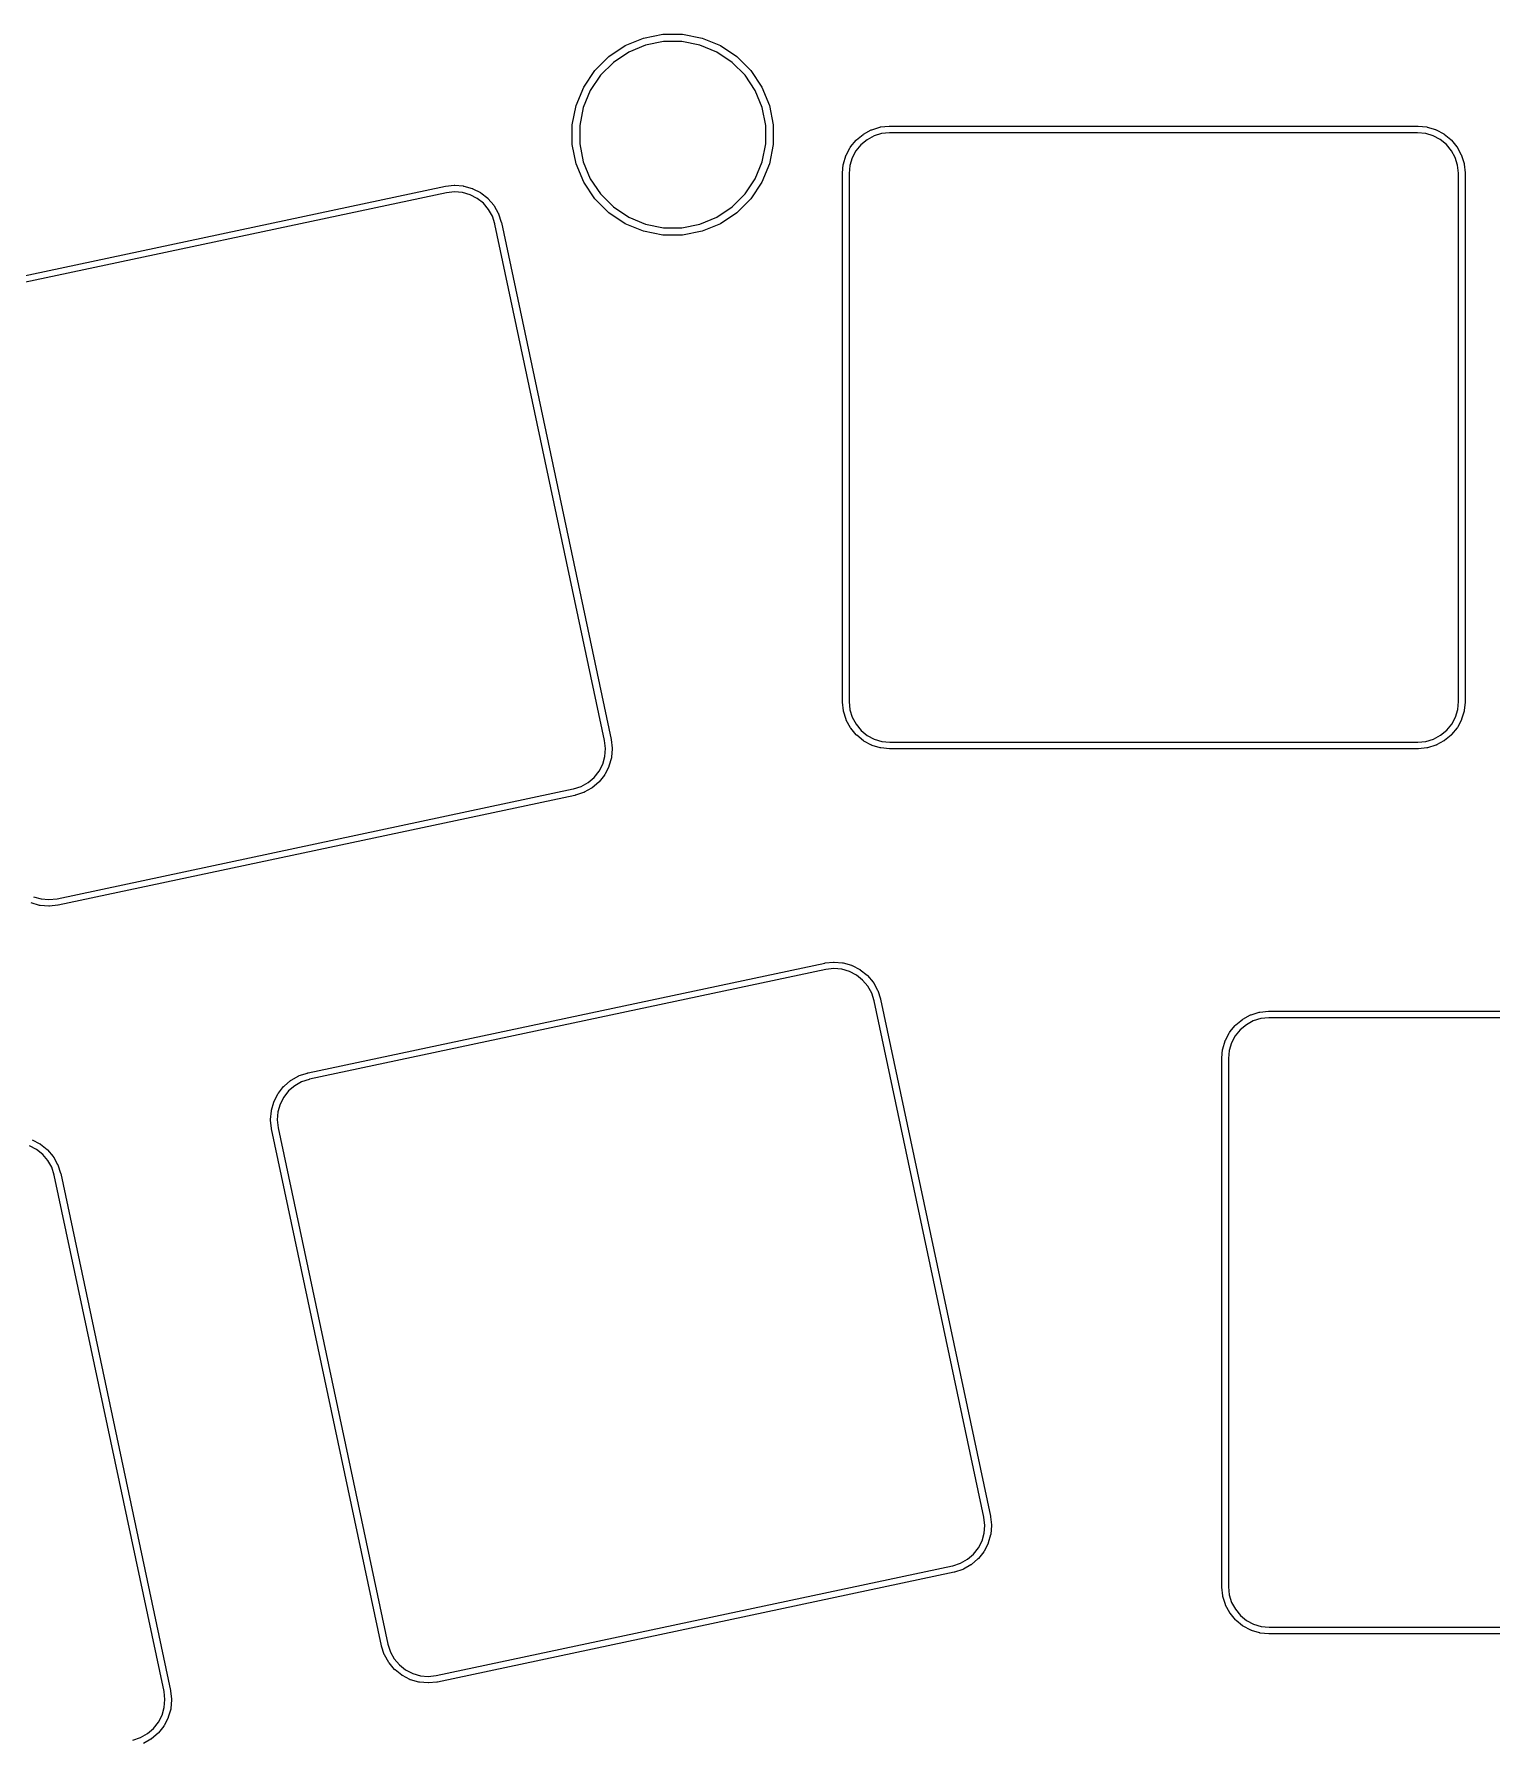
# Model space of a CAD drawing. Extents: x 59 to 2996, y -153 to 1402.
# Drawn here: x 719.13 to 752.26, y 484.42 to 523.18 of the extents above; entities that cross this region are included whole.
import ezdxf

# ---------------------------------------------------------------- set-up
doc = ezdxf.new("R2010")
doc.units = 0
doc.layers.add('BLACK', color=7, linetype='CONTINUOUS')

msp = doc.modelspace()

# ---------------------------------------------------------------- linework, layer by layer
at = {"layer": 'BLACK', "linetype": 'Continuous'}
for p, q in [((732.186, 522.669), (732.56, 522.919)), ((732.56, 522.919), (732.975, 523.091)), ((733.025, 522.928), (732.64, 522.769)), ((732.975, 523.091), (733.417, 523.179)), ((733.433, 523.01), (733.025, 522.928)), ((733.417, 523.179), (733.866, 523.179)), ((733.85, 523.01), (733.433, 523.01)), ((734.258, 522.928), (733.85, 523.01)), ((733.866, 523.179), (734.308, 523.091)), ((734.643, 522.769), (734.258, 522.928)), ((734.308, 523.091), (734.723, 522.919)), ((734.723, 522.919), (735.097, 522.669)), ((731.867, 522.351), (732.186, 522.669)), ((732.293, 522.538), (731.999, 522.243)), ((732.64, 522.769), (732.293, 522.538)), ((734.99, 522.538), (734.643, 522.769)), ((735.284, 522.243), (734.99, 522.538)), ((735.097, 522.669), (735.416, 522.351)), ((731.617, 521.977), (731.867, 522.351)), ((731.999, 522.243), (731.767, 521.897)), ((735.516, 521.897), (735.284, 522.243)), ((735.416, 522.351), (735.666, 521.977)), ((731.445, 521.561), (731.617, 521.977)), ((731.767, 521.897), (731.608, 521.512)), ((735.675, 521.512), (735.516, 521.897)), ((735.666, 521.977), (735.838, 521.561)), ((731.358, 521.12), (731.445, 521.561)), ((731.608, 521.512), (731.527, 521.103)), ((735.756, 521.103), (735.675, 521.512)), ((735.838, 521.561), (735.925, 521.12)), ((731.358, 520.67), (731.358, 521.12)), ((731.527, 521.103), (731.527, 520.687)), ((735.756, 520.687), (735.756, 521.103)), ((735.925, 521.12), (735.925, 520.67)), ((737.979, 520.909), (738.15, 521.002)), ((738.15, 521.002), (738.151, 521.003)), ((738.151, 521.003), (738.158, 521.005)), ((738.158, 521.005), (738.164, 521.008)), ((738.164, 521.008), (738.35, 521.066)), ((738.388, 520.92), (738.215, 520.867)), ((738.35, 521.066), (738.35, 521.066)), ((738.35, 521.066), (738.351, 521.066)), ((738.351, 521.066), (738.358, 521.067)), ((738.358, 521.067), (738.365, 521.069)), ((738.365, 521.069), (738.559, 521.089)), ((738.571, 520.939), (738.388, 520.92)), ((738.559, 521.089), (738.56, 521.089)), ((738.56, 521.089), (738.563, 521.089)), ((738.563, 521.089), (738.566, 521.089)), ((738.566, 521.089), (738.57, 521.089)), ((738.57, 521.089), (738.57, 521.089)), ((738.57, 521.089), (738.573, 521.089)), ((738.574, 520.939), (738.571, 520.939)), ((738.573, 521.089), (750.577, 521.089)), ((750.57, 520.939), (738.574, 520.939)), ((738.574, 520.939), (738.574, 520.939)), ((750.753, 520.921), (750.57, 520.939)), ((750.577, 521.089), (750.581, 521.089)), ((750.581, 521.089), (750.775, 521.07)), ((750.926, 520.869), (750.753, 520.921)), ((750.775, 521.07), (750.775, 521.07)), ((750.775, 521.07), (750.775, 521.07)), ((750.775, 521.07), (750.776, 521.07)), ((750.776, 521.07), (750.783, 521.068)), ((750.783, 521.068), (750.789, 521.067)), ((750.789, 521.067), (750.976, 521.011)), ((750.976, 521.011), (750.977, 521.01)), ((750.977, 521.01), (750.984, 521.008)), ((750.984, 521.008), (750.99, 521.005)), ((750.99, 521.005), (751.162, 520.913)), ((751.162, 520.913), (751.162, 520.913)), ((751.162, 520.913), (751.163, 520.913)), ((751.163, 520.913), (751.169, 520.909)), ((731.445, 520.229), (731.358, 520.67)), ((731.527, 520.687), (731.608, 520.278)), ((735.675, 520.278), (735.756, 520.687)), ((735.925, 520.67), (735.838, 520.229)), ((737.583, 520.431), (737.674, 520.603)), ((737.674, 520.603), (737.675, 520.604)), ((737.675, 520.604), (737.679, 520.609)), ((737.679, 520.609), (737.683, 520.615)), ((737.683, 520.615), (737.806, 520.766)), ((737.803, 520.526), (737.719, 520.367)), ((737.917, 520.666), (737.803, 520.526)), ((737.806, 520.766), (737.807, 520.767)), ((737.806, 520.766), (737.806, 520.766)), ((737.806, 520.766), (737.806, 520.766)), ((737.807, 520.767), (737.811, 520.772)), ((737.811, 520.772), (737.816, 520.777)), ((737.816, 520.777), (737.967, 520.901)), ((738.057, 520.781), (737.917, 520.666)), ((737.967, 520.902), (737.973, 520.906)), ((737.967, 520.901), (737.967, 520.902)), ((737.967, 520.901), (737.967, 520.901)), ((737.967, 520.901), (737.967, 520.901)), ((737.973, 520.906), (737.979, 520.909)), ((738.215, 520.867), (738.057, 520.781)), ((751.085, 520.784), (750.926, 520.869)), ((751.225, 520.67), (751.085, 520.784)), ((751.169, 520.909), (751.174, 520.905)), ((751.174, 520.905), (751.326, 520.782)), ((751.34, 520.531), (751.225, 520.67)), ((751.326, 520.782), (751.326, 520.782)), ((751.326, 520.782), (751.326, 520.782)), ((751.326, 520.782), (751.326, 520.781)), ((751.326, 520.781), (751.331, 520.777)), ((751.331, 520.777), (751.336, 520.772)), ((751.336, 520.772), (751.46, 520.621)), ((751.426, 520.373), (751.34, 520.531)), ((751.46, 520.621), (751.461, 520.621)), ((751.461, 520.621), (751.465, 520.615)), ((751.465, 520.615), (751.469, 520.609)), ((751.469, 520.609), (751.561, 520.438)), ((731.617, 519.813), (731.445, 520.229)), ((731.608, 520.278), (731.767, 519.893)), ((735.516, 519.893), (735.675, 520.278)), ((735.838, 520.229), (735.666, 519.813)), ((737.499, 520.022), (737.518, 520.216)), ((737.518, 520.217), (737.519, 520.224)), ((737.518, 520.216), (737.518, 520.217)), ((737.518, 520.216), (737.518, 520.216)), ((737.518, 520.216), (737.518, 520.216)), ((737.519, 520.224), (737.521, 520.23)), ((737.521, 520.23), (737.577, 520.417)), ((737.577, 520.417), (737.578, 520.418)), ((737.578, 520.418), (737.58, 520.424)), ((737.58, 520.424), (737.583, 520.431)), ((737.667, 520.194), (737.649, 520.011)), ((737.719, 520.367), (737.667, 520.194)), ((751.479, 520.2), (751.426, 520.373)), ((751.499, 520.017), (751.479, 520.2)), ((751.561, 520.438), (751.562, 520.437)), ((751.562, 520.437), (751.564, 520.43)), ((751.564, 520.43), (751.567, 520.424)), ((751.567, 520.424), (751.625, 520.238)), ((751.625, 520.238), (751.625, 520.237)), ((751.625, 520.237), (751.626, 520.23)), ((751.626, 520.23), (751.628, 520.223)), ((751.628, 520.223), (751.648, 520.029)), ((731.867, 519.439), (731.617, 519.813)), ((731.767, 519.893), (731.999, 519.547)), ((735.284, 519.547), (735.516, 519.893)), ((735.666, 519.813), (735.416, 519.439)), ((737.499, 520.018), (737.499, 520.022)), ((737.499, 520.022), (737.499, 520.022)), ((737.499, 508.011), (737.499, 520.018)), ((737.649, 520.011), (737.649, 508.015)), ((751.499, 520.014), (751.499, 520.017)), ((751.499, 508.019), (751.499, 520.014)), ((751.648, 520.029), (751.648, 520.028)), ((751.648, 520.028), (751.648, 520.025)), ((751.648, 520.025), (751.649, 520.022)), ((751.649, 520.022), (751.649, 520.018)), ((751.649, 520.018), (751.649, 520.018)), ((751.649, 520.018), (751.649, 520.015)), ((751.649, 520.015), (751.649, 520.015)), ((751.649, 520.015), (751.649, 520.014)), ((751.649, 520.014), (751.649, 508.011)), ((716.73, 517.227), (728.475, 519.723)), ((728.499, 519.575), (716.765, 517.081)), ((728.475, 519.723), (728.479, 519.723)), ((728.479, 519.723), (728.673, 519.745)), ((728.479, 519.723), (728.479, 519.723)), ((728.682, 519.595), (728.499, 519.575)), ((728.673, 519.745), (728.674, 519.745)), ((728.674, 519.745), (728.68, 519.745)), ((728.68, 519.745), (728.687, 519.745)), ((728.862, 519.58), (728.682, 519.595)), ((728.687, 519.745), (728.882, 519.729)), ((729.035, 519.53), (728.862, 519.58)), ((728.882, 519.729), (728.883, 519.729)), ((728.883, 519.729), (728.889, 519.728)), ((728.889, 519.728), (728.896, 519.726)), ((728.896, 519.726), (729.084, 519.673)), ((729.196, 519.448), (729.035, 519.53)), ((729.084, 519.673), (729.085, 519.672)), ((729.085, 519.672), (729.091, 519.67)), ((729.091, 519.67), (729.097, 519.667)), ((729.097, 519.667), (729.271, 519.578)), ((729.337, 519.336), (729.196, 519.448)), ((729.271, 519.578), (729.271, 519.578)), ((729.271, 519.578), (729.271, 519.578)), ((729.271, 519.578), (729.272, 519.577)), ((729.272, 519.577), (729.278, 519.574)), ((729.278, 519.574), (729.283, 519.57)), ((729.283, 519.57), (729.436, 519.449)), ((729.436, 519.449), (729.436, 519.449)), ((729.436, 519.449), (729.436, 519.449)), ((729.436, 519.449), (729.437, 519.448)), ((729.437, 519.448), (729.442, 519.443)), ((729.442, 519.443), (729.447, 519.439)), ((729.447, 519.439), (729.573, 519.29)), ((732.186, 519.121), (731.867, 519.439)), ((731.999, 519.547), (732.293, 519.252)), ((734.99, 519.252), (735.284, 519.547)), ((735.416, 519.439), (735.097, 519.121)), ((729.454, 519.198), (729.337, 519.336)), ((729.542, 519.041), (729.454, 519.198)), ((729.599, 518.866), (729.542, 519.041)), ((729.573, 519.29), (729.574, 519.289)), ((729.574, 519.289), (729.578, 519.284)), ((729.578, 519.284), (729.582, 519.278)), ((729.582, 519.278), (729.677, 519.108)), ((729.677, 519.108), (729.677, 519.108)), ((729.677, 519.108), (729.677, 519.108)), ((729.677, 519.108), (729.677, 519.107)), ((729.677, 519.107), (729.68, 519.1)), ((729.68, 519.1), (729.683, 519.094)), ((729.683, 519.094), (729.743, 518.909)), ((732.56, 518.871), (732.186, 519.121)), ((732.293, 519.252), (732.64, 519.021)), ((732.64, 519.021), (733.025, 518.861)), ((734.258, 518.861), (734.643, 519.021)), ((734.643, 519.021), (734.99, 519.252)), ((735.097, 519.121), (734.723, 518.871)), ((729.6, 518.863), (729.599, 518.866)), ((732.094, 507.129), (729.6, 518.863)), ((729.743, 518.909), (729.743, 518.908)), ((729.743, 518.908), (729.744, 518.904)), ((729.744, 518.904), (729.745, 518.901)), ((729.745, 518.901), (729.746, 518.898)), ((729.746, 518.898), (729.746, 518.898)), ((729.746, 518.898), (732.242, 507.153)), ((732.975, 518.699), (732.56, 518.871)), ((733.417, 518.611), (732.975, 518.699)), ((733.025, 518.861), (733.433, 518.78)), ((733.866, 518.611), (733.417, 518.611)), ((733.433, 518.78), (733.85, 518.78)), ((733.85, 518.78), (734.258, 518.861)), ((734.308, 518.699), (733.866, 518.611)), ((734.723, 518.871), (734.308, 518.699)), ((737.499, 508.008), (737.499, 508.011)), ((737.499, 508.011), (737.499, 508.011)), ((737.499, 508.004), (737.499, 508.008)), ((737.499, 508.001), (737.499, 508.004)), ((737.499, 508), (737.499, 508.001)), ((737.519, 507.806), (737.499, 508)), ((737.521, 507.799), (737.519, 507.806)), ((737.522, 507.793), (737.521, 507.799)), ((737.522, 507.792), (737.522, 507.793)), ((737.58, 507.605), (737.522, 507.792)), ((737.649, 508.015), (737.649, 508.015)), ((737.649, 508.015), (737.649, 508.012)), ((737.649, 508.012), (737.668, 507.829)), ((737.668, 507.829), (737.721, 507.656)), ((751.428, 507.662), (751.481, 507.835)), ((751.481, 507.835), (751.499, 508.019)), ((751.626, 507.799), (751.57, 507.612)), ((751.628, 507.806), (751.626, 507.799)), ((751.629, 507.812), (751.628, 507.806)), ((751.647, 508), (751.629, 507.813)), ((751.629, 507.813), (751.629, 507.812)), ((751.649, 508.011), (751.647, 508)), ((751.647, 508), (751.647, 508)), ((737.583, 507.599), (737.58, 507.605)), ((737.585, 507.593), (737.583, 507.599)), ((737.586, 507.592), (737.585, 507.593)), ((737.679, 507.42), (737.586, 507.592)), ((737.682, 507.414), (737.679, 507.42)), ((737.686, 507.409), (737.682, 507.414)), ((737.687, 507.408), (737.686, 507.409)), ((737.811, 507.257), (737.687, 507.408)), ((737.687, 507.408), (737.687, 507.408)), ((737.687, 507.408), (737.687, 507.408)), ((737.721, 507.656), (737.807, 507.498)), ((737.807, 507.498), (737.922, 507.359)), ((737.922, 507.359), (738.062, 507.245)), ((751.091, 507.248), (751.23, 507.363)), ((751.23, 507.363), (751.344, 507.503)), ((751.465, 507.414), (751.341, 507.263)), ((751.344, 507.503), (751.428, 507.662)), ((751.468, 507.42), (751.465, 507.414)), ((751.472, 507.425), (751.468, 507.42)), ((751.473, 507.426), (751.472, 507.425)), ((751.564, 507.599), (751.473, 507.426)), ((751.567, 507.605), (751.564, 507.599)), ((751.57, 507.611), (751.567, 507.605)), ((751.57, 507.612), (751.57, 507.611)), ((732.114, 506.946), (732.094, 507.129)), ((732.242, 507.153), (732.243, 507.15)), ((732.243, 507.15), (732.243, 507.15)), ((732.243, 507.15), (732.264, 506.956)), ((737.816, 507.253), (737.811, 507.257)), ((737.821, 507.248), (737.816, 507.253)), ((737.822, 507.247), (737.821, 507.248)), ((737.973, 507.124), (737.822, 507.247)), ((737.978, 507.12), (737.973, 507.124)), ((737.984, 507.116), (737.978, 507.12)), ((737.985, 507.116), (737.984, 507.116)), ((738.157, 507.024), (737.985, 507.116)), ((737.985, 507.116), (737.985, 507.116)), ((737.985, 507.116), (737.985, 507.116)), ((738.062, 507.245), (738.221, 507.16)), ((738.164, 507.021), (738.157, 507.024)), ((738.17, 507.019), (738.164, 507.021)), ((738.171, 507.018), (738.17, 507.019)), ((738.358, 506.962), (738.171, 507.018)), ((738.171, 507.018), (738.171, 507.018)), ((738.171, 507.018), (738.171, 507.018)), ((738.221, 507.16), (738.394, 507.108)), ((738.364, 506.961), (738.358, 506.962)), ((738.371, 506.959), (738.364, 506.961)), ((738.372, 506.959), (738.371, 506.959)), ((738.566, 506.94), (738.372, 506.959)), ((738.372, 506.959), (738.372, 506.959)), ((738.372, 506.959), (738.372, 506.959)), ((738.394, 507.108), (738.577, 507.09)), ((738.577, 507.09), (750.573, 507.09)), ((750.573, 507.09), (750.573, 507.09)), ((750.573, 507.09), (750.576, 507.09)), ((750.576, 507.09), (750.759, 507.109)), ((750.782, 506.961), (750.588, 506.94)), ((750.759, 507.109), (750.932, 507.162)), ((750.789, 506.962), (750.782, 506.961)), ((750.796, 506.963), (750.789, 506.962)), ((750.797, 506.964), (750.796, 506.963)), ((750.983, 507.021), (750.797, 506.964)), ((750.932, 507.162), (751.091, 507.248)), ((750.99, 507.024), (750.983, 507.021)), ((750.996, 507.026), (750.99, 507.024)), ((750.997, 507.027), (750.996, 507.026)), ((751.168, 507.12), (750.997, 507.027)), ((750.997, 507.027), (750.997, 507.027)), ((750.997, 507.027), (750.997, 507.027)), ((751.174, 507.124), (751.168, 507.12)), ((751.18, 507.127), (751.174, 507.124)), ((751.181, 507.128), (751.18, 507.127)), ((751.331, 507.252), (751.181, 507.128)), ((751.181, 507.128), (751.181, 507.128)), ((751.181, 507.128), (751.181, 507.128)), ((751.336, 507.257), (751.331, 507.252)), ((751.341, 507.262), (751.336, 507.257)), ((751.341, 507.263), (751.341, 507.263)), ((751.341, 507.263), (751.341, 507.263)), ((751.341, 507.263), (751.341, 507.262)), ((731.967, 506.432), (732.05, 506.593)), ((732.05, 506.593), (732.099, 506.766)), ((732.099, 506.766), (732.114, 506.946)), ((732.246, 506.732), (732.192, 506.545)), ((732.247, 506.739), (732.246, 506.732)), ((732.248, 506.746), (732.247, 506.739)), ((732.265, 506.941), (732.248, 506.747)), ((732.248, 506.747), (732.248, 506.746)), ((732.264, 506.956), (732.264, 506.955)), ((732.264, 506.955), (732.264, 506.948)), ((732.264, 506.948), (732.265, 506.941)), ((738.57, 506.94), (738.566, 506.94)), ((738.566, 506.94), (738.566, 506.94)), ((750.574, 506.94), (738.57, 506.94)), ((750.577, 506.94), (750.574, 506.94)), ((750.581, 506.94), (750.577, 506.94)), ((750.577, 506.94), (750.577, 506.94)), ((750.584, 506.94), (750.581, 506.94)), ((750.587, 506.94), (750.584, 506.94)), ((750.588, 506.94), (750.587, 506.94)), ((731.718, 506.174), (731.855, 506.291)), ((731.958, 506.182), (731.809, 506.055)), ((731.855, 506.291), (731.967, 506.432)), ((731.963, 506.186), (731.958, 506.182)), ((731.967, 506.191), (731.963, 506.186)), ((731.968, 506.192), (731.967, 506.191)), ((732.089, 506.345), (731.968, 506.192)), ((732.093, 506.351), (732.089, 506.345)), ((732.097, 506.356), (732.093, 506.351)), ((732.186, 506.531), (732.097, 506.357)), ((732.097, 506.357), (732.097, 506.357)), ((732.097, 506.357), (732.097, 506.357)), ((732.097, 506.357), (732.097, 506.356)), ((732.189, 506.537), (732.186, 506.531)), ((732.191, 506.544), (732.189, 506.537)), ((732.192, 506.545), (732.191, 506.544)), ((719.648, 503.534), (731.382, 506.029)), ((731.417, 505.883), (719.672, 503.386)), ((731.382, 506.029), (731.385, 506.029)), ((731.385, 506.029), (731.56, 506.086)), ((731.421, 505.883), (731.417, 505.883)), ((731.417, 505.883), (731.417, 505.883)), ((731.424, 505.884), (731.421, 505.883)), ((731.427, 505.885), (731.424, 505.884)), ((731.428, 505.885), (731.427, 505.885)), ((731.613, 505.946), (731.428, 505.885)), ((731.56, 506.086), (731.718, 506.174)), ((731.62, 505.948), (731.613, 505.946)), ((731.626, 505.951), (731.62, 505.948)), ((731.627, 505.952), (731.626, 505.951)), ((731.797, 506.047), (731.627, 505.952)), ((731.627, 505.952), (731.627, 505.952)), ((731.627, 505.952), (731.627, 505.952)), ((731.803, 506.051), (731.797, 506.047)), ((731.808, 506.054), (731.803, 506.051)), ((731.809, 506.055), (731.808, 506.054)), ((731.809, 506.055), (731.809, 506.055)), ((731.809, 506.055), (731.809, 506.055)), ((719.112, 503.579), (719.285, 503.529)), ((719.285, 503.529), (719.465, 503.514)), ((719.465, 503.514), (719.648, 503.534)), ((719.251, 503.383), (719.063, 503.437)), ((719.258, 503.382), (719.251, 503.383)), ((719.264, 503.38), (719.258, 503.382)), ((719.265, 503.38), (719.264, 503.38)), ((719.46, 503.364), (719.265, 503.38)), ((719.467, 503.364), (719.46, 503.364)), ((719.473, 503.364), (719.467, 503.364)), ((719.474, 503.364), (719.473, 503.364)), ((719.668, 503.386), (719.474, 503.364)), ((719.672, 503.386), (719.668, 503.386)), ((719.668, 503.386), (719.668, 503.386)), ((725.354, 499.578), (737.095, 502.073)), ((737.119, 501.925), (725.385, 499.431)), ((737.095, 502.073), (737.105, 502.075)), ((737.105, 502.075), (737.293, 502.096)), ((737.302, 501.946), (737.119, 501.925)), ((737.293, 502.096), (737.293, 502.096)), ((737.293, 502.096), (737.293, 502.096)), ((737.293, 502.096), (737.294, 502.096)), ((737.294, 502.096), (737.3, 502.096)), ((737.3, 502.096), (737.307, 502.096)), ((737.482, 501.931), (737.302, 501.946)), ((737.307, 502.096), (737.502, 502.079)), ((737.655, 501.881), (737.482, 501.931)), ((737.502, 502.079), (737.503, 502.079)), ((737.503, 502.079), (737.509, 502.078)), ((737.509, 502.078), (737.516, 502.077)), ((737.516, 502.077), (737.704, 502.023)), ((737.704, 502.023), (737.705, 502.023)), ((737.705, 502.023), (737.711, 502.02)), ((737.711, 502.02), (737.717, 502.018)), ((737.717, 502.018), (737.891, 501.928)), ((737.891, 501.928), (737.891, 501.928)), ((737.891, 501.928), (737.891, 501.928)), ((737.891, 501.928), (737.892, 501.928)), ((737.892, 501.928), (737.898, 501.924)), ((737.898, 501.924), (737.903, 501.92)), ((737.903, 501.92), (738.056, 501.799)), ((737.816, 501.798), (737.655, 501.881)), ((737.957, 501.686), (737.816, 501.798)), ((738.074, 501.549), (737.957, 501.686)), ((738.056, 501.799), (738.056, 501.799)), ((738.056, 501.799), (738.056, 501.799)), ((738.056, 501.799), (738.057, 501.799)), ((738.057, 501.799), (738.062, 501.794)), ((738.062, 501.794), (738.067, 501.789)), ((738.067, 501.789), (738.193, 501.64)), ((738.162, 501.391), (738.074, 501.549)), ((738.193, 501.64), (738.194, 501.64)), ((738.194, 501.64), (738.198, 501.634)), ((738.198, 501.634), (738.202, 501.628)), ((738.202, 501.628), (738.297, 501.458)), ((738.219, 501.216), (738.162, 501.391)), ((738.22, 501.213), (738.219, 501.216)), ((740.714, 489.479), (738.22, 501.213)), ((738.297, 501.458), (738.297, 501.458)), ((738.297, 501.458), (738.297, 501.458)), ((738.297, 501.458), (738.297, 501.457)), ((738.297, 501.457), (738.3, 501.451)), ((738.3, 501.451), (738.303, 501.445)), ((738.303, 501.445), (738.363, 501.259)), ((738.363, 501.259), (738.363, 501.258)), ((738.363, 501.258), (738.364, 501.255)), ((738.364, 501.255), (738.365, 501.252)), ((738.365, 501.252), (738.366, 501.248)), ((738.366, 501.248), (738.366, 501.248)), ((738.366, 501.248), (740.862, 489.503)), ((746.436, 500.667), (746.587, 500.792)), ((746.587, 500.792), (746.593, 500.796)), ((746.587, 500.792), (746.587, 500.792)), ((746.587, 500.792), (746.587, 500.792)), ((746.587, 500.792), (746.587, 500.792)), ((746.593, 500.796), (746.599, 500.8)), ((746.599, 500.8), (746.77, 500.893)), ((746.835, 500.757), (746.677, 500.671)), ((746.77, 500.893), (746.77, 500.893)), ((746.77, 500.893), (746.77, 500.893)), ((746.77, 500.893), (746.771, 500.893)), ((746.771, 500.893), (746.778, 500.896)), ((746.778, 500.896), (746.784, 500.898)), ((746.784, 500.898), (746.97, 500.956)), ((747.008, 500.811), (746.835, 500.757)), ((746.97, 500.956), (746.97, 500.956)), ((746.97, 500.956), (746.971, 500.956)), ((746.971, 500.956), (746.978, 500.958)), ((746.978, 500.958), (746.985, 500.959)), ((746.985, 500.959), (747.179, 500.979)), ((747.191, 500.83), (747.008, 500.811)), ((747.179, 500.979), (747.18, 500.979)), ((747.18, 500.979), (747.183, 500.979)), ((747.183, 500.979), (747.186, 500.98)), ((747.186, 500.98), (747.19, 500.98)), ((747.19, 500.98), (747.19, 500.98)), ((747.19, 500.98), (747.193, 500.98)), ((747.194, 500.83), (747.191, 500.83)), ((747.193, 500.98), (759.197, 500.98)), ((759.19, 500.83), (747.194, 500.83)), ((747.194, 500.83), (747.194, 500.83)), ((746.203, 500.321), (746.294, 500.493)), ((746.294, 500.493), (746.295, 500.494)), ((746.295, 500.494), (746.299, 500.5)), ((746.299, 500.5), (746.303, 500.506)), ((746.303, 500.506), (746.426, 500.657)), ((746.423, 500.416), (746.339, 500.257)), ((746.537, 500.556), (746.423, 500.416)), ((746.426, 500.657), (746.427, 500.658)), ((746.427, 500.658), (746.431, 500.662)), ((746.431, 500.662), (746.436, 500.667)), ((746.677, 500.671), (746.537, 500.556)), ((746.119, 499.912), (746.138, 500.106)), ((746.138, 500.107), (746.139, 500.114)), ((746.138, 500.106), (746.138, 500.107)), ((746.138, 500.106), (746.138, 500.106)), ((746.138, 500.106), (746.138, 500.106)), ((746.139, 500.114), (746.141, 500.121)), ((746.141, 500.121), (746.197, 500.308)), ((746.197, 500.308), (746.198, 500.309)), ((746.198, 500.309), (746.2, 500.315)), ((746.2, 500.315), (746.203, 500.321)), ((746.287, 500.084), (746.269, 499.901)), ((746.339, 500.257), (746.287, 500.084)), ((746.119, 499.908), (746.119, 499.912)), ((746.119, 499.912), (746.119, 499.912)), ((746.119, 487.905), (746.119, 499.908)), ((746.269, 499.901), (746.269, 487.905)), ((724.678, 499.115), (724.799, 499.267)), ((724.799, 499.267), (724.8, 499.268)), ((724.799, 499.267), (724.799, 499.267)), ((724.799, 499.267), (724.799, 499.267)), ((724.8, 499.268), (724.805, 499.273)), ((724.805, 499.273), (724.809, 499.278)), ((724.809, 499.278), (724.958, 499.404)), ((725.05, 499.285), (724.912, 499.169)), ((724.958, 499.404), (724.959, 499.405)), ((724.958, 499.404), (724.958, 499.404)), ((724.958, 499.404), (724.958, 499.404)), ((724.959, 499.405), (724.964, 499.409)), ((724.964, 499.409), (724.97, 499.413)), ((724.97, 499.413), (725.14, 499.508)), ((725.207, 499.374), (725.05, 499.285)), ((725.14, 499.508), (725.141, 499.509)), ((725.14, 499.508), (725.14, 499.508)), ((725.14, 499.508), (725.14, 499.508)), ((725.141, 499.509), (725.147, 499.511)), ((725.147, 499.511), (725.154, 499.514)), ((725.154, 499.514), (725.339, 499.574)), ((725.382, 499.43), (725.207, 499.374)), ((725.339, 499.574), (725.34, 499.575)), ((725.34, 499.575), (725.344, 499.575)), ((725.344, 499.575), (725.347, 499.576)), ((725.347, 499.576), (725.35, 499.577)), ((725.35, 499.577), (725.353, 499.578)), ((725.35, 499.577), (725.35, 499.577)), ((725.353, 499.578), (725.353, 499.578)), ((725.353, 499.578), (725.354, 499.578)), ((725.385, 499.431), (725.382, 499.43)), ((725.385, 499.431), (725.385, 499.431)), ((724.522, 498.727), (724.575, 498.915)), ((724.575, 498.915), (724.576, 498.916)), ((724.576, 498.916), (724.578, 498.922)), ((724.578, 498.922), (724.581, 498.929)), ((724.581, 498.929), (724.67, 499.102)), ((724.718, 498.867), (724.668, 498.693)), ((724.67, 499.103), (724.674, 499.109)), ((724.67, 499.102), (724.67, 499.103)), ((724.67, 499.102), (724.67, 499.102)), ((724.67, 499.102), (724.67, 499.102)), ((724.674, 499.109), (724.678, 499.115)), ((724.8, 499.027), (724.718, 498.867)), ((724.912, 499.169), (724.8, 499.027)), ((724.503, 498.519), (724.519, 498.713)), ((724.503, 498.512), (724.503, 498.519)), ((724.503, 498.505), (724.503, 498.512)), ((724.503, 498.504), (724.503, 498.505)), ((724.525, 498.31), (724.503, 498.504)), ((724.519, 498.714), (724.52, 498.721)), ((724.519, 498.713), (724.519, 498.714)), ((724.52, 498.721), (724.522, 498.727)), ((724.668, 498.693), (724.653, 498.513)), ((724.653, 498.513), (724.673, 498.33)), ((719.084, 498.057), (719.257, 497.968)), ((724.525, 498.306), (724.525, 498.31)), ((724.525, 498.31), (724.525, 498.31)), ((727.021, 486.561), (724.525, 498.306)), ((724.673, 498.33), (727.167, 486.596)), ((719.182, 497.838), (719.022, 497.92)), ((719.324, 497.726), (719.182, 497.838)), ((719.257, 497.968), (719.257, 497.968)), ((719.257, 497.968), (719.257, 497.968)), ((719.257, 497.968), (719.258, 497.967)), ((719.258, 497.967), (719.264, 497.963)), ((719.264, 497.963), (719.27, 497.96)), ((719.27, 497.96), (719.423, 497.839)), ((719.441, 497.588), (719.324, 497.726)), ((719.423, 497.839), (719.423, 497.839)), ((719.423, 497.839), (719.423, 497.839)), ((719.423, 497.839), (719.423, 497.838)), ((719.423, 497.838), (719.428, 497.833)), ((719.428, 497.833), (719.433, 497.828)), ((719.433, 497.828), (719.56, 497.68)), ((719.56, 497.68), (719.56, 497.68)), ((719.56, 497.68), (719.56, 497.68)), ((719.56, 497.68), (719.56, 497.679)), ((719.56, 497.679), (719.564, 497.673)), ((719.564, 497.673), (719.568, 497.668)), ((719.568, 497.668), (719.663, 497.497)), ((719.529, 497.431), (719.441, 497.588)), ((719.585, 497.256), (719.529, 497.431)), ((719.663, 497.497), (719.664, 497.496)), ((719.664, 497.496), (719.666, 497.49)), ((719.666, 497.49), (719.669, 497.484)), ((719.669, 497.484), (719.729, 497.298)), ((719.729, 497.298), (719.73, 497.297)), ((719.73, 497.297), (719.73, 497.294)), ((719.73, 497.294), (719.731, 497.291)), ((719.731, 497.291), (719.732, 497.288)), ((719.732, 497.288), (719.732, 497.288)), ((719.732, 497.288), (722.228, 485.543)), ((719.586, 497.253), (719.585, 497.256)), ((722.08, 485.519), (719.586, 497.253)), ((740.734, 489.296), (740.714, 489.479)), ((740.719, 489.116), (740.734, 489.296)), ((740.862, 489.503), (740.863, 489.492)), ((740.863, 489.492), (740.884, 489.306)), ((740.885, 489.291), (740.868, 489.097)), ((740.884, 489.306), (740.884, 489.306)), ((740.884, 489.306), (740.884, 489.306)), ((740.884, 489.306), (740.884, 489.305)), ((740.884, 489.305), (740.884, 489.298)), ((740.884, 489.298), (740.885, 489.291)), ((740.475, 488.641), (740.587, 488.783)), ((740.587, 488.783), (740.67, 488.943)), ((740.67, 488.943), (740.719, 489.116)), ((740.806, 488.881), (740.717, 488.707)), ((740.809, 488.887), (740.806, 488.881)), ((740.812, 488.894), (740.809, 488.887)), ((740.866, 489.082), (740.812, 488.895)), ((740.812, 488.895), (740.812, 488.894)), ((740.867, 489.089), (740.866, 489.082)), ((740.868, 489.096), (740.867, 489.089)), ((740.868, 489.097), (740.868, 489.096)), ((728.268, 485.884), (740.002, 488.379)), ((740.002, 488.379), (740.005, 488.379)), ((740.005, 488.379), (740.18, 488.436)), ((740.18, 488.436), (740.338, 488.524)), ((740.417, 488.397), (740.247, 488.302)), ((740.338, 488.524), (740.475, 488.641)), ((740.423, 488.401), (740.417, 488.397)), ((740.428, 488.404), (740.423, 488.401)), ((740.429, 488.405), (740.428, 488.404)), ((740.578, 488.532), (740.429, 488.405)), ((740.429, 488.405), (740.429, 488.405)), ((740.429, 488.405), (740.429, 488.405)), ((740.583, 488.537), (740.578, 488.532)), ((740.587, 488.541), (740.583, 488.537)), ((740.588, 488.542), (740.587, 488.541)), ((740.709, 488.695), (740.588, 488.542)), ((740.588, 488.542), (740.588, 488.542)), ((740.588, 488.542), (740.588, 488.542)), ((740.713, 488.701), (740.709, 488.695)), ((740.717, 488.706), (740.713, 488.701)), ((740.717, 488.707), (740.717, 488.707)), ((740.717, 488.707), (740.717, 488.707)), ((740.717, 488.707), (740.717, 488.706)), ((740.037, 488.233), (728.292, 485.736)), ((740.041, 488.233), (740.037, 488.233)), ((740.037, 488.233), (740.037, 488.233)), ((740.044, 488.234), (740.041, 488.233)), ((740.047, 488.235), (740.044, 488.234)), ((740.048, 488.235), (740.047, 488.235)), ((740.233, 488.296), (740.048, 488.235)), ((740.24, 488.298), (740.233, 488.296)), ((740.246, 488.301), (740.24, 488.298)), ((740.247, 488.302), (740.246, 488.301)), ((740.247, 488.302), (740.247, 488.302)), ((740.247, 488.302), (740.247, 488.302)), ((746.119, 487.904), (746.119, 487.905)), ((746.119, 487.905), (746.119, 487.905)), ((746.119, 487.901), (746.119, 487.904)), ((746.119, 487.898), (746.119, 487.901)), ((746.119, 487.901), (746.119, 487.901)), ((746.119, 487.894), (746.119, 487.898)), ((746.119, 487.891), (746.119, 487.894)), ((746.119, 487.89), (746.119, 487.891)), ((746.139, 487.696), (746.119, 487.89)), ((746.141, 487.689), (746.139, 487.696)), ((746.142, 487.683), (746.141, 487.689)), ((746.142, 487.682), (746.142, 487.683)), ((746.2, 487.495), (746.142, 487.682)), ((746.142, 487.682), (746.142, 487.682)), ((746.269, 487.905), (746.269, 487.905)), ((746.269, 487.905), (746.269, 487.902)), ((746.269, 487.902), (746.288, 487.719)), ((746.288, 487.719), (746.341, 487.546)), ((746.203, 487.489), (746.2, 487.495)), ((746.205, 487.483), (746.203, 487.489)), ((746.206, 487.482), (746.205, 487.483)), ((746.299, 487.31), (746.206, 487.482)), ((746.302, 487.304), (746.299, 487.31)), ((746.306, 487.299), (746.302, 487.304)), ((746.307, 487.298), (746.306, 487.299)), ((746.431, 487.147), (746.307, 487.298)), ((746.307, 487.298), (746.307, 487.298)), ((746.307, 487.298), (746.307, 487.298)), ((746.341, 487.546), (746.427, 487.388)), ((746.427, 487.388), (746.542, 487.249)), ((746.542, 487.249), (746.682, 487.135)), ((746.436, 487.143), (746.431, 487.147)), ((746.441, 487.138), (746.436, 487.143)), ((746.442, 487.137), (746.441, 487.138)), ((746.593, 487.014), (746.442, 487.137)), ((746.442, 487.137), (746.442, 487.137)), ((746.442, 487.137), (746.442, 487.137)), ((746.598, 487.01), (746.593, 487.014)), ((746.604, 487.006), (746.598, 487.01)), ((746.605, 487.006), (746.604, 487.006)), ((746.777, 486.914), (746.605, 487.006)), ((746.682, 487.135), (746.841, 487.05)), ((746.784, 486.911), (746.777, 486.914)), ((746.79, 486.909), (746.784, 486.911)), ((746.791, 486.908), (746.79, 486.909)), ((746.978, 486.852), (746.791, 486.908)), ((746.841, 487.05), (747.014, 486.998)), ((746.984, 486.851), (746.978, 486.852)), ((746.991, 486.849), (746.984, 486.851)), ((746.992, 486.849), (746.991, 486.849)), ((747.186, 486.83), (746.992, 486.849)), ((747.014, 486.998), (747.197, 486.98)), ((747.19, 486.83), (747.186, 486.83)), ((747.186, 486.83), (747.186, 486.83)), ((759.194, 486.83), (747.19, 486.83)), ((747.197, 486.98), (759.193, 486.98)), ((727.022, 486.558), (727.021, 486.561)), ((727.021, 486.561), (727.021, 486.561)), ((727.023, 486.555), (727.022, 486.558)), ((727.024, 486.552), (727.023, 486.555)), ((727.024, 486.551), (727.024, 486.552)), ((727.084, 486.365), (727.024, 486.551)), ((727.167, 486.596), (727.168, 486.593)), ((727.168, 486.593), (727.225, 486.418)), ((727.225, 486.418), (727.313, 486.261)), ((727.087, 486.359), (727.084, 486.365)), ((727.09, 486.352), (727.087, 486.359)), ((727.186, 486.181), (727.09, 486.352)), ((727.09, 486.352), (727.09, 486.352)), ((727.189, 486.176), (727.186, 486.181)), ((727.193, 486.17), (727.189, 486.176)), ((727.194, 486.169), (727.193, 486.17)), ((727.32, 486.02), (727.194, 486.169)), ((727.194, 486.169), (727.194, 486.169)), ((727.194, 486.169), (727.194, 486.169)), ((727.313, 486.261), (727.43, 486.123)), ((727.43, 486.123), (727.571, 486.011)), ((727.325, 486.016), (727.32, 486.02)), ((727.33, 486.011), (727.325, 486.016)), ((727.331, 486.01), (727.33, 486.011)), ((727.484, 485.889), (727.331, 486.01)), ((727.49, 485.885), (727.484, 485.889)), ((727.495, 485.882), (727.49, 485.885)), ((727.496, 485.881), (727.495, 485.882)), ((727.67, 485.792), (727.496, 485.881)), ((727.496, 485.881), (727.496, 485.881)), ((727.496, 485.881), (727.496, 485.881)), ((727.571, 486.011), (727.732, 485.929)), ((727.676, 485.789), (727.67, 485.792)), ((727.682, 485.787), (727.676, 485.789)), ((727.683, 485.787), (727.682, 485.787)), ((727.871, 485.733), (727.683, 485.787)), ((727.683, 485.787), (727.683, 485.787)), ((727.732, 485.929), (727.905, 485.879)), ((727.878, 485.732), (727.871, 485.733)), ((727.884, 485.73), (727.878, 485.732)), ((727.885, 485.73), (727.884, 485.73)), ((728.08, 485.714), (727.885, 485.73)), ((727.905, 485.879), (728.085, 485.864)), ((728.087, 485.714), (728.08, 485.714)), ((728.085, 485.864), (728.268, 485.884)), ((728.093, 485.714), (728.087, 485.714)), ((728.094, 485.714), (728.093, 485.714)), ((728.281, 485.735), (728.094, 485.714)), ((728.292, 485.736), (728.281, 485.735)), ((728.281, 485.735), (728.281, 485.735)), ((722.101, 485.336), (722.08, 485.519)), ((722.086, 485.156), (722.101, 485.336)), ((722.228, 485.543), (722.229, 485.539)), ((722.229, 485.539), (722.229, 485.539)), ((722.229, 485.539), (722.251, 485.345)), ((722.251, 485.33), (722.235, 485.136)), ((722.251, 485.345), (722.251, 485.344)), ((722.251, 485.344), (722.251, 485.337)), ((722.251, 485.337), (722.251, 485.33)), ((721.953, 484.822), (722.036, 484.982)), ((722.036, 484.982), (722.086, 485.156)), ((722.173, 484.92), (722.083, 484.747)), ((722.175, 484.927), (722.173, 484.92)), ((722.178, 484.933), (722.175, 484.927)), ((722.232, 485.121), (722.178, 484.934)), ((722.178, 484.934), (722.178, 484.933)), ((722.233, 485.128), (722.232, 485.121)), ((722.234, 485.135), (722.233, 485.128)), ((722.235, 485.136), (722.234, 485.135)), ((721.546, 484.475), (721.704, 484.563)), ((721.704, 484.563), (721.841, 484.68)), ((721.944, 484.571), (721.796, 484.444)), ((721.841, 484.68), (721.953, 484.822)), ((721.949, 484.576), (721.944, 484.571)), ((721.954, 484.581), (721.949, 484.576)), ((722.076, 484.734), (721.954, 484.581)), ((721.954, 484.581), (721.954, 484.581)), ((721.954, 484.581), (721.954, 484.581)), ((721.954, 484.581), (721.954, 484.581)), ((722.079, 484.74), (722.076, 484.734)), ((722.083, 484.746), (722.079, 484.74)), ((722.083, 484.747), (722.083, 484.747)), ((722.083, 484.747), (722.083, 484.747)), ((722.083, 484.747), (722.083, 484.746)), ((721.371, 484.418), (721.546, 484.475)), ((721.784, 484.436), (721.613, 484.341)), ((721.789, 484.44), (721.784, 484.436)), ((721.795, 484.444), (721.789, 484.44)), ((721.796, 484.444), (721.795, 484.444))]:
    msp.add_line(p, q, dxfattribs=at)

doc.saveas('drawing.dxf')
